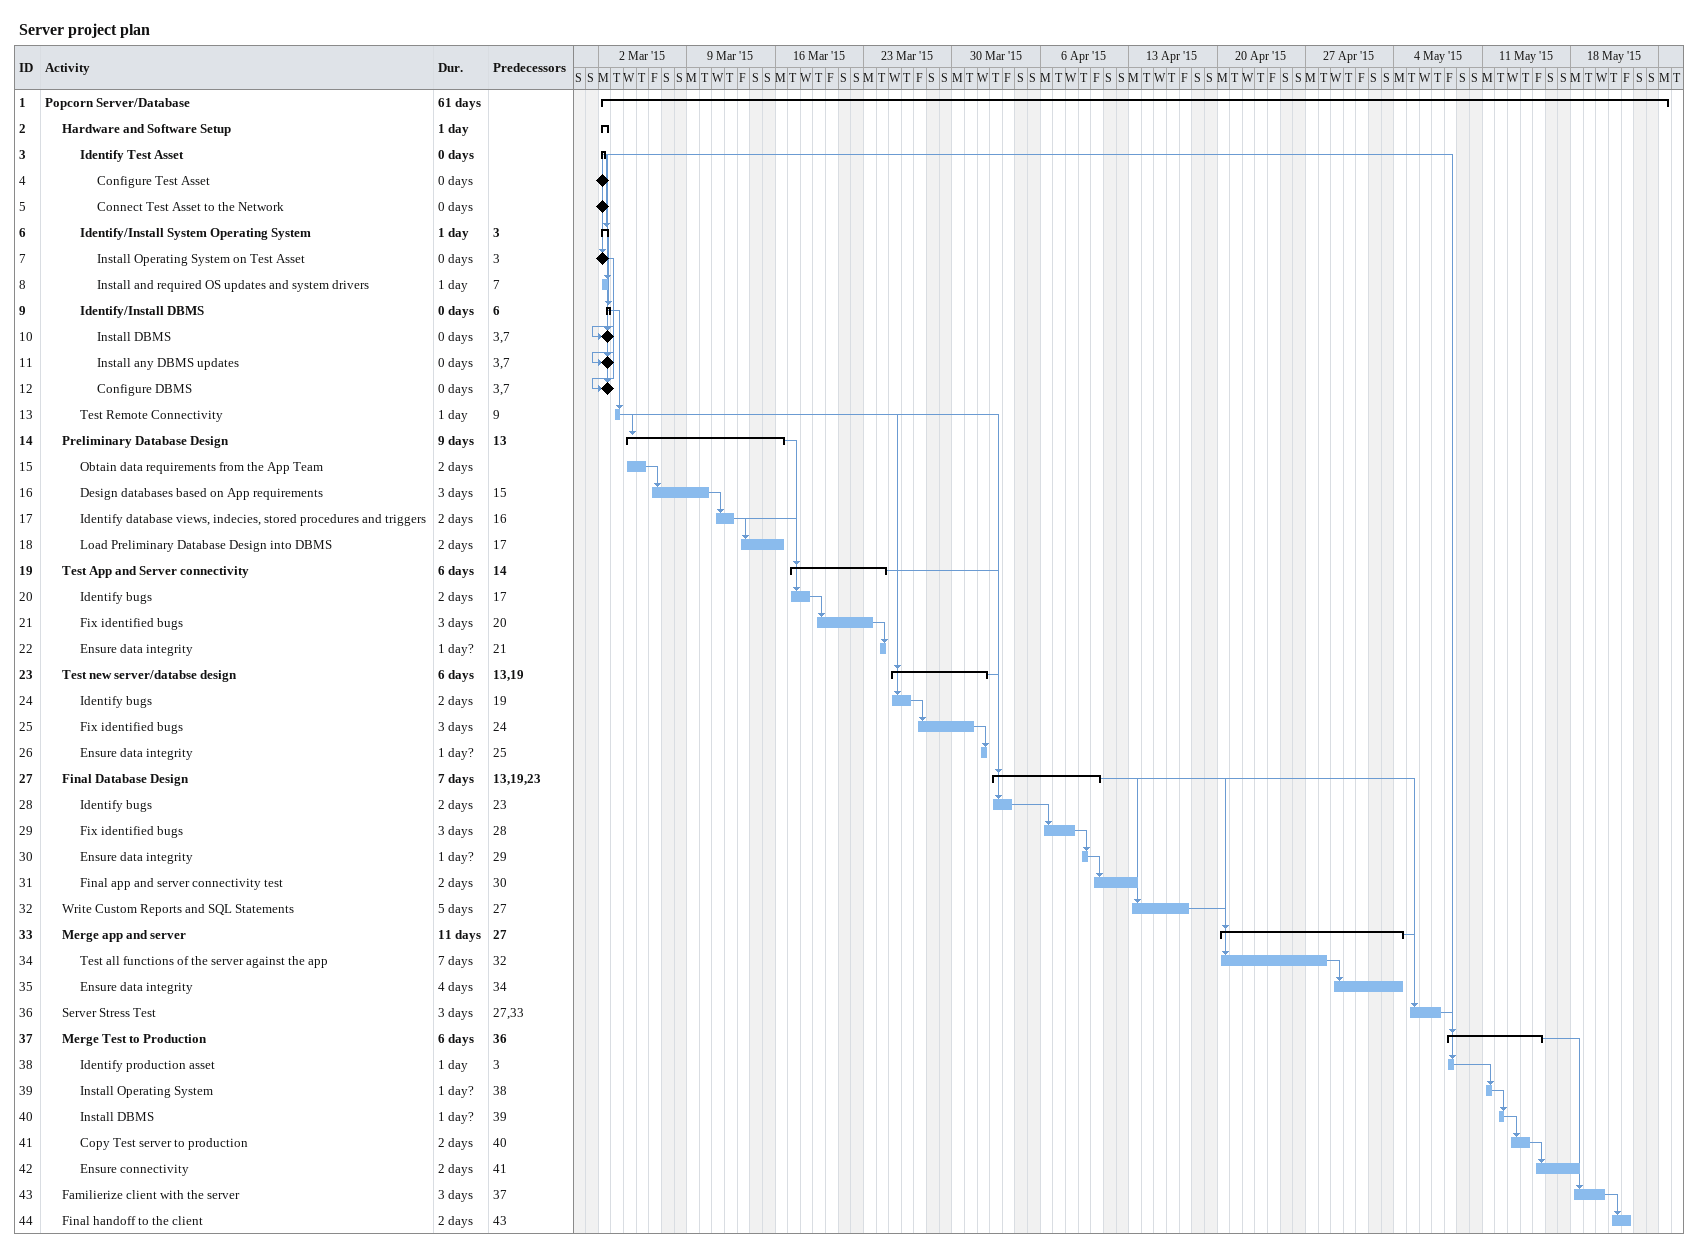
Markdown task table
Server project plan

| ID | Level | Task | Duration | Start | Finish | Predecessors |
|---|---|---|---|---|---|---|
| 1 | 1 | **Popcorn Server/Database** | 61d | 2015-03-02 | 2015-05-25 |  |
| 2 | 2 | **Hardware and Software Setup** | 1d | 2015-03-02 | 2015-03-02 |  |
| 3 | 3 | **Identify Test Asset** | 0d | 2015-03-02 | 2015-03-02 |  |
| 4 | 4 | Configure Test Asset | 0d | 2015-03-02 | 2015-03-02 |  |
| 5 | 4 | Connect Test Asset to the Network | 0d | 2015-03-02 | 2015-03-02 |  |
| 6 | 3 | **Identify/Install System Operating System** | 1d | 2015-03-02 | 2015-03-02 | 3 |
| 7 | 4 | Install Operating System on Test Asset | 0d | 2015-03-02 | 2015-03-02 | 3 |
| 8 | 4 | Install and required OS updates and system drivers | 1d | 2015-03-02 | 2015-03-02 | 7 |
| 9 | 3 | **Identify/Install DBMS** | 0d | 2015-03-02 | 2015-03-02 | 6 |
| 10 | 4 | Install DBMS | 0d | 2015-03-02 | 2015-03-02 | 3, 7 |
| 11 | 4 | Install any DBMS updates | 0d | 2015-03-02 | 2015-03-02 | 3, 7 |
| 12 | 4 | Configure DBMS | 0d | 2015-03-02 | 2015-03-02 | 3, 7 |
| 13 | 3 | Test Remote Connectivity | 1d | 2015-03-03 | 2015-03-03 | 9 |
| 14 | 2 | **Preliminary Database Design** | 9d | 2015-03-04 | 2015-03-16 | 13 |
| 15 | 3 | Obtain data requirements from the App Team | 2d | 2015-03-04 | 2015-03-05 |  |
| 16 | 3 | Design databases based on App requirements | 3d | 2015-03-06 | 2015-03-10 | 15 |
| 17 | 3 | Identify database views, indecies, stored procedures and triggers | 2d | 2015-03-11 | 2015-03-12 | 16 |
| 18 | 3 | Load Preliminary Database Design into DBMS | 2d | 2015-03-13 | 2015-03-16 | 17 |
| 19 | 2 | **Test App and Server connectivity** | 6d | 2015-03-17 | 2015-03-24 | 14 |
| 20 | 3 | Identify bugs | 2d | 2015-03-17 | 2015-03-18 | 17 |
| 21 | 3 | Fix identified bugs | 3d | 2015-03-19 | 2015-03-23 | 20 |
| 22 | 3 | Ensure data integrity | 1d? | 2015-03-24 | 2015-03-24 | 21 |
| 23 | 2 | **Test new server/databse design** | 6d | 2015-03-25 | 2015-04-01 | 13, 19 |
| 24 | 3 | Identify bugs | 2d | 2015-03-25 | 2015-03-26 | 19 |
| 25 | 3 | Fix identified bugs | 3d | 2015-03-27 | 2015-03-31 | 24 |
| 26 | 3 | Ensure data integrity | 1d? | 2015-04-01 | 2015-04-01 | 25 |
| 27 | 2 | **Final Database Design** | 7d | 2015-04-02 | 2015-04-10 | 13, 19, 23 |
| 28 | 3 | Identify bugs | 2d | 2015-04-02 | 2015-04-03 | 23 |
| 29 | 3 | Fix identified bugs | 3d | 2015-04-06 | 2015-04-08 | 28 |
| 30 | 3 | Ensure data integrity | 1d? | 2015-04-09 | 2015-04-09 | 29 |
| 31 | 3 | Final app and server connectivity test | 2d | 2015-04-10 | 2015-04-13 | 30 |
| 32 | 2 | Write Custom Reports and SQL Statements | 5d | 2015-04-13 | 2015-04-17 | 27 |
| 33 | 2 | **Merge app and server** | 11d | 2015-04-20 | 2015-05-04 | 27 |
| 34 | 3 | Test all functions of the server against the app | 7d | 2015-04-20 | 2015-04-28 | 32 |
| 35 | 3 | Ensure data integrity | 4d | 2015-04-29 | 2015-05-04 | 34 |
| 36 | 2 | Server Stress Test | 3d | 2015-05-05 | 2015-05-07 | 27, 33 |
| 37 | 2 | **Merge Test to Production** | 6d | 2015-05-08 | 2015-05-15 | 36 |
| 38 | 3 | Identify production asset | 1d | 2015-05-08 | 2015-05-08 | 3 |
| 39 | 3 | Install Operating System | 1d? | 2015-05-11 | 2015-05-11 | 38 |
| 40 | 3 | Install DBMS | 1d? | 2015-05-12 | 2015-05-12 | 39 |
| 41 | 3 | Copy Test server to production | 2d | 2015-05-13 | 2015-05-14 | 40 |
| 42 | 3 | Ensure connectivity | 2d | 2015-05-15 | 2015-05-18 | 41 |
| 43 | 2 | Familierize client with the server | 3d | 2015-05-18 | 2015-05-20 | 37 |
| 44 | 2 | Final handoff to the client | 2d | 2015-05-21 | 2015-05-22 | 43 |
